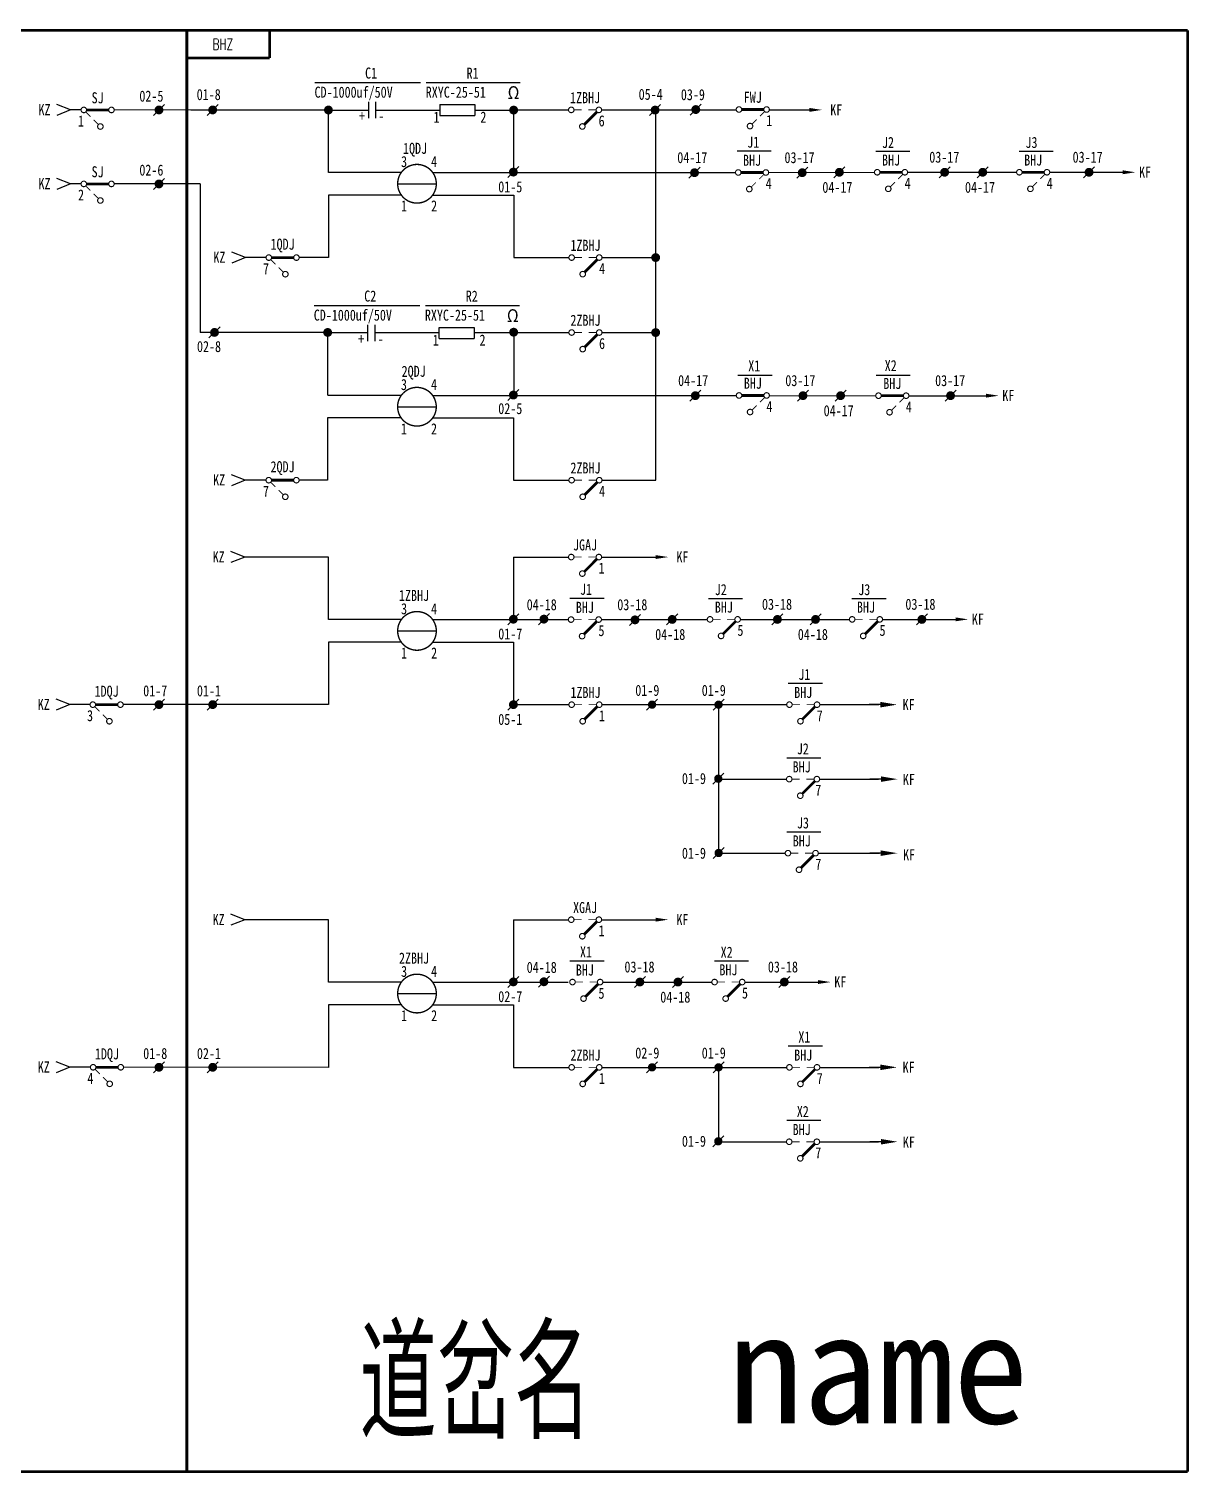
# Model space of a CAD drawing. Extents: x 0 to 570, y 0 to 261.
# Drawn here: x 359.8 to 569.8, y -0.2 to 261.2 of the extents above; entities that cross this region are included whole.
import ezdxf
from ezdxf.enums import TextEntityAlignment as Align

# ---------------------------------------------------------------- set-up
doc = ezdxf.new("R2010")
doc.units = 0
doc.layers.get('0').update_dxf_attribs({"linetype": 'CONTINUOUS'})
doc.layers.add('TIE', color=7, linetype='CONTINUOUS')
doc.styles.add('CHINESE', font='SimSun.ttf', dxfattribs={"width": 0.9})
doc.styles.add('HZ', font='txt.shx', dxfattribs={"width": 0.7, "bigfont": 'hztxt.shx'})

# ---------------------------------------------------------------- blocks, each defined once
blk = doc.blocks.new('A$C576B1F80')
at = {"const_width": 0.2}
for points in [[(0.1, 4.5, 1), (1.1, 4.5, 1)], [(5.1, 4.5, 1), (6.1, 4.5, 1)], [(2.1, 1.5, 1), (3.1, 1.5, 1)]]:
    blk.add_lwpolyline(points, format="xyb", close=True, dxfattribs=at)
blk.add_lwpolyline([(0.6, 3.2, 0, 0, 0), (0.6, 2.2, 0.8, 0, 0), (0.6, 0, 0, 0, 0)], format="xyseb")
for points, const_width in [([(1.1, 4.5), (2.5, 4.5)], 0.15), ([(5.25, 4.15), (2.95, 1.85)], 0.5), ([(3.7, 4.5), (5.1, 4.5)], 0.15)]:
    blk.add_lwpolyline(points, dxfattribs=dict(const_width=const_width))
blk = doc.blocks.new('134')
at = {"const_width": 0.2}
for points in [[(1, 0, -1), (0, 0, -1)], [(6, 0, -1), (5, 0, -1)], [(4, -3, -1), (3, -3, -1)]]:
    blk.add_lwpolyline(points, format="xyb", close=True, dxfattribs=at)
for points, const_width in [([(5, 0), (1, 0)], 0.5), ([(0.85, -0.35), (1.7, -1.2)], 0.15), ([(2.3, -1.8), (3.15, -2.65)], 0.15)]:
    blk.add_lwpolyline(points, dxfattribs=dict(const_width=const_width))
blk.add_lwpolyline([(5.5, -1.3, 0, 0, 0), (5.5, -2.3, 0.8, 0, 0), (5.5, -4.5, 0, 0, 0)], format="xyseb")
at = {"width": 0.8}
for tag, p in [('RELAY', (3, 2.2)), ('0', (0, -2))]:
    blk.add_attdef(tag, text='', height=2, dxfattribs=at).set_placement(p, align=Align.MIDDLE)
blk = doc.blocks.new('D')
blk.add_line((1, 1), (-1, -1))
at = {"const_width": 0.75}
blk.add_lwpolyline([(-0.375, 0, 1), (0.375, 0, 1)], format="xyb", close=True, dxfattribs=at)
blk = doc.blocks.new('W21')
blk.add_line((-1, -1), (1, 1))
at = {"const_width": 0.8}
blk.add_lwpolyline([(-0.4, 0, 1), (0.4, 0, 1)], format="xyb", close=True, dxfattribs=at)
blk = doc.blocks.new('W03')
blk.add_line((-3.5, 0), (3.5, 0))
at = {"const_width": 0.25}
blk.add_lwpolyline([(-3.5, 0, 1), (3.5, 0, 1)], format="xyb", close=True, dxfattribs=at)
blk = doc.blocks.new('W52')
blk.add_lwpolyline([(0, -3.3, 0, 0.7, 0), (0, -1, 0.7, 0.7, 0)], format="xyseb")
blk.add_lwpolyline([(0, 0), (0, -1)])
blk = doc.blocks.new('114')
at = {"const_width": 0.2}
for points in [[(1, 0, -1), (0, 0, -1)], [(6, 0, -1), (5, 0, -1)], [(4, -3, -1), (3, -3, -1)]]:
    blk.add_lwpolyline(points, format="xyb", close=True, dxfattribs=at)
for points, const_width in [([(5, 0), (1, 0)], 0.5), ([(0.85, -0.35), (1.7, -1.2)], 0.15), ([(2.3, -1.8), (3.15, -2.65)], 0.15)]:
    blk.add_lwpolyline(points, dxfattribs=dict(const_width=const_width))
blk.add_lwpolyline([(5.5, -4.5, 0, 0, 0), (5.5, -3.5, 0.8, 0, 0), (5.5, -1.3, 0, 0, 0)], format="xyseb")
at = {"width": 0.8}
for tag, p in [('RELAY', (3, 2.2)), ('0', (0, -2))]:
    blk.add_attdef(tag, text='', height=2, dxfattribs=at).set_placement(p, align=Align.MIDDLE)
blk = doc.blocks.new('W22')
at = {"const_width": 0.8}
blk.add_lwpolyline([(-0.4, 0, 1), (0.4, 0, 1)], format="xyb", close=True, dxfattribs=at)
blk = doc.blocks.new('143')
at = {"const_width": 0.2}
for points in [[(-6, 0, 1), (-5, 0, 1)], [(-1, 0, 1), (0, 0, 1)], [(-4, -3, 1), (-3, -3, 1)]]:
    blk.add_lwpolyline(points, format="xyb", close=True, dxfattribs=at)
for points, const_width in [([(-5, 0), (-3.6, 0)], 0.15), ([(-2.4, 0), (-1, 0)], 0.15), ([(-0.85, -0.35), (-3.15, -2.65)], 0.5)]:
    blk.add_lwpolyline(points, dxfattribs=dict(const_width=const_width))
blk.add_lwpolyline([(-5.5, -1.3, 0, 0, 0), (-5.5, -2.3, 0.8, 0, 0), (-5.5, -4.5, 0, 0, 0)], format="xyseb")
at = {"width": 0.8}
for tag, p in [('RELAY', (-3, 2.2)), ('0', (0, -2))]:
    blk.add_attdef(tag, text='', height=2, dxfattribs=at).set_placement(p, align=Align.MIDDLE)
blk = doc.blocks.new('133')
at = {"const_width": 0.2}
for points in [[(-6, 0, 1), (-5, 0, 1)], [(-1, 0, 1), (0, 0, 1)], [(-4, -3, 1), (-3, -3, 1)]]:
    blk.add_lwpolyline(points, format="xyb", close=True, dxfattribs=at)
for points, const_width in [([(-5, 0), (-1, 0)], 0.5), ([(-2.3, -1.8), (-3.15, -2.65)], 0.15), ([(-0.85, -0.35), (-1.7, -1.2)], 0.15)]:
    blk.add_lwpolyline(points, dxfattribs=dict(const_width=const_width))
blk.add_lwpolyline([(-5.5, -1.3, 0, 0, 0), (-5.5, -2.3, 0.8, 0, 0), (-5.5, -4.5, 0, 0, 0)], format="xyseb")
at = {"width": 0.8}
for tag, p in [('RELAY', (-3, 2.2)), ('0', (0, -2))]:
    blk.add_attdef(tag, text='', height=2, dxfattribs=at).set_placement(p, align=Align.MIDDLE)
blk = doc.blocks.new('T')
blk.add_line((0, 3), (0, 0))
blk.add_lwpolyline([(0, 2, 1, 0, 0), (0, 5, 0, 0, 0)], format="xyseb")

msp = doc.modelspace()

# ---------------------------------------------------------------- linework, layer by layer
for p, q in [((411.56, 251.49), (430.68, 251.49)), ((431.7, 251.49), (448.73, 251.49)), ((367.33, 246.5), (364.83, 247.5)), ((367.33, 246.5), (364.83, 245.5)), ((369.22, 246.5), (367.33, 246.5)), ((389.12, 246.49), (375.22, 246.5)), ((389.22, 246.49), (389.12, 246.49)), ((414.01, 246.49), (389.22, 246.49)), ((414.01, 235.25), (414.01, 246.49)), ((414.01, 246.49), (421.27, 246.49)), ((421.24, 247.99), (421.24, 245.01)), ((422.55, 247.99), (422.55, 245.01)), ((422.62, 246.49), (434.15, 246.49)), ((434.15, 247.49), (434.15, 245.51)), ((434.18, 247.49), (440.53, 247.49)), ((440.47, 246.49), (447.42, 246.49)), ((440.53, 247.49), (440.53, 245.51)), ((447.48, 246.51), (457.47, 246.51)), ((447.54, 247.02), (447.54, 235.77)), ((463.47, 246.51), (487.84, 246.51)), ((473.25, 179.48), (473.25, 246.47)), ((488.82, 246.51), (492.84, 246.51)), ((493.82, 246.51), (500.08, 246.51)), ((434.18, 245.49), (440.53, 245.49)), ((488, 239.07), (494.17, 239.07)), ((513.1, 239.03), (519.26, 239.03)), ((539.06, 239.03), (545.23, 239.03)), ((367.33, 233.11), (364.83, 234.11)), ((367.33, 233.11), (364.83, 232.11)), ((369.22, 233.11), (367.33, 233.11)), ((389.12, 233.11), (375.22, 233.11)), ((390.8, 233.1), (389.12, 233.1)), ((390.8, 233.11), (390.8, 206.22)), ((427.27, 235.18), (414.01, 235.18)), ((432.88, 235.18), (487.7, 235.18)), ((493.7, 235.18), (512.86, 235.22)), ((518.86, 235.22), (525.26, 235.22)), ((525.26, 235.22), (538.59, 235.22)), ((544.59, 235.22), (551.08, 235.22)), ((546.59, 235.22), (556.81, 235.22)), ((427.27, 231.1), (414.04, 231.1)), ((414.04, 231.1), (414.04, 219.78)), ((432.88, 231.1), (447.57, 231.1)), ((447.57, 231.1), (447.57, 219.78)), ((398.99, 219.77), (396.49, 220.77)), ((398.99, 219.77), (396.49, 218.77)), ((402.71, 219.77), (398.99, 219.77)), ((414.04, 219.78), (408.71, 219.77)), ((447.57, 219.78), (457.54, 219.78)), ((463.54, 219.78), (473.25, 219.78)), ((411.41, 211.12), (430.54, 211.12)), ((431.56, 211.12), (448.59, 211.12)), ((421.09, 207.63), (421.09, 204.65)), ((422.4, 207.63), (422.4, 204.65)), ((434.01, 207.13), (434.01, 205.15)), ((434.04, 207.13), (440.38, 207.13)), ((440.38, 207.13), (440.38, 205.15)), ((447.56, 206.82), (447.56, 195.41)), ((413.87, 206.22), (390.8, 206.22)), ((413.87, 194.88), (413.87, 206.29)), ((413.87, 206.23), (421.09, 206.23)), ((422.4, 206.23), (434.01, 206.23)), ((434.04, 205.13), (440.38, 205.13)), ((440.38, 206.23), (447.49, 206.23)), ((447.54, 206.21), (457.54, 206.21)), ((463.54, 206.21), (473.25, 206.21)), ((488.15, 198.47), (494.32, 198.47)), ((513.17, 198.47), (519.34, 198.47)), ((427.18, 194.82), (413.87, 194.82)), ((432.87, 194.82), (487.84, 194.82)), ((493.84, 194.82), (513.09, 194.78)), ((519.09, 194.78), (525.48, 194.78)), ((525.48, 194.78), (532.06, 194.78)), ((427.21, 190.74), (413.83, 190.74)), ((413.83, 190.74), (413.83, 179.48)), ((432.87, 190.74), (447.54, 190.74)), ((447.54, 190.74), (447.54, 179.48)), ((398.94, 179.48), (396.44, 180.48)), ((398.94, 179.48), (396.44, 178.48)), ((402.7, 179.48), (398.94, 179.48)), ((413.83, 179.48), (408.7, 179.48)), ((447.54, 179.48), (457.54, 179.48)), ((463.54, 179.48), (473.25, 179.48)), ((398.86, 165.56), (396.36, 166.56)), ((398.86, 165.56), (396.36, 164.56)), ((414.01, 165.56), (398.86, 165.56)), ((414.01, 154.31), (414.01, 165.56)), ((447.54, 165.57), (447.54, 154.31)), ((447.54, 165.57), (457.47, 165.57)), ((463.47, 165.57), (472.24, 165.57)), ((457.73, 158.13), (463.9, 158.13)), ((482.82, 158.09), (488.99, 158.09)), ((508.79, 158.09), (514.96, 158.09)), ((427.27, 154.25), (414.01, 154.25)), ((432.88, 154.25), (457.43, 154.25)), ((463.43, 154.25), (482.59, 154.29)), ((488.59, 154.29), (494.99, 154.29)), ((494.99, 154.29), (508.32, 154.29)), ((514.32, 154.29), (520.81, 154.29)), ((516.31, 154.29), (526.54, 154.29)), ((427.27, 150.16), (414.04, 150.16)), ((414.04, 150.16), (414.04, 138.85)), ((432.88, 150.16), (447.54, 150.16)), ((447.54, 150.16), (447.54, 138.85)), ((497.26, 142.73), (503.43, 142.73)), ((367.19, 138.85), (364.69, 139.85)), ((367.19, 138.85), (364.69, 137.85)), ((370.91, 138.85), (367.19, 138.85)), ((414.04, 138.85), (376.91, 138.85)), ((447.54, 138.85), (457.54, 138.85)), ((463.54, 138.85), (485, 138.85)), ((484.63, 138.85), (496.96, 138.85)), ((484.65, 138.83), (484.65, 111.97)), ((502.96, 138.85), (513.65, 138.85)), ((496.99, 129.25), (503.15, 129.25)), ((484.6, 125.37), (496.93, 125.37)), ((502.93, 125.37), (513.62, 125.37)), ((497, 115.85), (503.17, 115.85)), ((484.65, 111.97), (496.7, 111.97)), ((502.7, 111.97), (513.8, 111.97)), ((398.86, 99.91), (396.36, 100.91)), ((398.86, 99.91), (396.36, 98.91)), ((414.01, 99.91), (398.86, 99.91)), ((414.01, 88.67), (414.01, 99.91)), ((447.54, 99.93), (447.54, 88.67)), ((447.54, 99.93), (457.47, 99.93)), ((463.47, 99.93), (472.24, 99.93)), ((457.73, 92.49), (463.9, 92.49)), ((483.89, 92.45), (490.06, 92.45)), ((427.27, 88.6), (414.01, 88.6)), ((432.88, 88.6), (457.43, 88.6)), ((463.69, 88.64), (470.08, 88.64)), ((470.08, 88.64), (483.42, 88.64)), ((489.42, 88.64), (495.9, 88.64)), ((491.41, 88.64), (501.64, 88.64)), ((427.27, 84.52), (414.04, 84.52)), ((414.04, 84.52), (414.04, 73.2)), ((432.88, 84.52), (447.54, 84.52)), ((447.54, 84.52), (447.54, 73.2)), ((497.26, 77.09), (503.43, 77.09)), ((367.19, 73.21), (364.69, 74.21)), ((367.19, 73.21), (364.69, 72.21)), ((370.91, 73.21), (367.19, 73.21)), ((414.04, 73.2), (376.91, 73.21)), ((447.54, 73.2), (457.54, 73.2)), ((463.54, 73.2), (485, 73.2)), ((484.63, 73.2), (496.96, 73.2)), ((502.96, 73.2), (513.65, 73.2)), ((484.65, 73.19), (484.65, 59.73)), ((496.99, 63.61), (503.15, 63.61)), ((484.6, 59.73), (496.93, 59.73)), ((502.93, 59.73), (513.62, 59.73))]:
    msp.add_line(p, q)
at = {"linetype": 'Continuous'}
for p, q in [((414.01, 235.18), (414.01, 246.49)), ((414.01, 154.25), (414.01, 165.56)), ((414.01, 88.6), (414.01, 99.91))]:
    msp.add_line(p, q, dxfattribs=at)
for points, const_width in [([(569.57, 260.92), (0, 260.92)], 0.5), ([(403.37, 255.92), (388.37, 255.92), (388.37, 260.92), (404.44, 260.92)], 0.5), ([(374.22, 233.11), (370.22, 233.11)], 0.5), ([(370.08, 232.76), (370.92, 231.91)], 0.15), ([(371.52, 231.31), (372.37, 230.47)], 0.15), ([(458.47, 165.57), (459.87, 165.57)], 0.15), ([(462.62, 165.22), (460.33, 162.92)], 0.5), ([(461.07, 165.57), (462.47, 165.57)], 0.15), ([(458.54, 138.85), (459.94, 138.85)], 0.15), ([(462.68, 138.49), (460.39, 136.2)], 0.5), ([(461.14, 138.85), (462.54, 138.85)], 0.15), ([(458.47, 99.93), (459.87, 99.93)], 0.15), ([(462.62, 99.57), (460.33, 97.28)], 0.5), ([(461.07, 99.93), (462.47, 99.93)], 0.15), ([(458.54, 73.2), (459.94, 73.2)], 0.15), ([(461.14, 73.2), (462.54, 73.2)], 0.15), ([(462.68, 72.85), (460.39, 70.55)], 0.5), ([(569.57, 0), (0, 0)], 0.5)]:
    msp.add_lwpolyline(points, dxfattribs=dict(const_width=const_width))
at = {"linetype": 'ByBlock', "const_width": 0.5}
for points in [[(388.37, 260.92), (388.37, 0)], [(569.57, 260.92), (569.57, 0)]]:
    msp.add_lwpolyline(points, dxfattribs=at)
for points in [[(403.37, 260.92, 0.5, 0.5, 0), (403.37, 255.92, 0.5, 0.5, 0)], [(434.88, 231.58, 0, 0, 0), (434.88, 232.58, 0.8, 0, 0), (434.88, 234.78, 0, 0, 0)], [(374.72, 228.61, 0, 0, 0), (374.72, 229.61, 0.8, 0, 0), (374.72, 231.81, 0, 0, 0)], [(434.86, 191.22, 0, 0, 0), (434.86, 192.22, 0.8, 0, 0), (434.86, 194.42, 0, 0, 0)], [(457.97, 164.27, 0, 0, 0), (457.97, 163.27, 0.8, 0, 0), (457.97, 161.07, 0, 0, 0)], [(434.88, 153.77, 0, 0, 0), (434.88, 152.77, 0.8, 0, 0), (434.88, 150.57, 0, 0, 0)], [(458.04, 137.55, 0, 0, 0), (458.04, 136.55, 0.8, 0, 0), (458.04, 134.35, 0, 0, 0)], [(457.97, 98.63, 0, 0, 0), (457.97, 97.63, 0.8, 0, 0), (457.97, 95.43, 0, 0, 0)], [(434.88, 88.06, 0, 0, 0), (434.88, 87.06, 0.8, 0, 0), (434.88, 84.86, 0, 0, 0)], [(458.04, 71.9, 0, 0, 0), (458.04, 70.9, 0.8, 0, 0), (458.04, 68.7, 0, 0, 0)]]:
    msp.add_lwpolyline(points, format="xyseb")
at = {"const_width": 0.2}
for points in [[(370.22, 233.11, -1), (369.22, 233.11, -1)], [(375.22, 233.11, -1), (374.22, 233.11, -1)], [(373.22, 230.11, -1), (372.22, 230.11, -1)], [(457.47, 165.57, 1), (458.47, 165.57, 1)], [(462.47, 165.57, 1), (463.47, 165.57, 1)], [(459.47, 162.57, 1), (460.47, 162.57, 1)], [(457.54, 138.85, 1), (458.54, 138.85, 1)], [(462.54, 138.85, 1), (463.54, 138.85, 1)], [(459.54, 135.85, 1), (460.54, 135.85, 1)], [(457.47, 99.93, 1), (458.47, 99.93, 1)], [(462.47, 99.93, 1), (463.47, 99.93, 1)], [(459.47, 96.93, 1), (460.47, 96.93, 1)], [(457.54, 73.2, 1), (458.54, 73.2, 1)], [(462.54, 73.2, 1), (463.54, 73.2, 1)], [(459.54, 70.2, 1), (460.54, 70.2, 1)]]:
    msp.add_lwpolyline(points, format="xyb", close=True, dxfattribs=at)

# ---------------------------------------------------------------- block references
for name, p, values in [('114', (369.22, 246.5), {'RELAY': 'SJ', '0': '1'}), ('143', (463.47, 246.51), {'RELAY': '1ZBHJ', '0': '6'}), ('133', (493.83, 246.58), {'RELAY': 'FWJ', '0': '1'}), ('133', (493.7, 235.18), {'RELAY': 'BHJ', '0': '4'}), ('133', (518.86, 235.22), {'RELAY': 'BHJ', '0': '4'}), ('133', (544.59, 235.22), {'RELAY': 'BHJ', '0': '4'}), ('143', (463.54, 219.78), {'RELAY': '1ZBHJ', '0': '4'}), ('143', (463.54, 206.21), {'RELAY': '2ZBHJ', '0': '6'}), ('133', (493.84, 194.82), {'RELAY': 'BHJ', '0': '4'}), ('133', (519.09, 194.78), {'RELAY': 'BHJ', '0': '4'}), ('114', (402.7, 179.48), {'RELAY': '2QDJ', '0': '7'}), ('143', (463.54, 179.48), {'RELAY': '2ZBHJ', '0': '4'}), ('134', (370.85, 138.85), {'RELAY': '1DQJ', '0': '3'}), ('134', (370.91, 73.21), {'RELAY': '1DQJ', '0': '4'})]:
    msp.add_blockref(name, p).add_auto_attribs(values)
for name, p in [('W21', (383.33, 246.5)), ('W21', (393.05, 246.5)), ('W22', (414.01, 246.49)), ('W22', (447.54, 246.47)), ('W21', (473.15, 246.48)), ('W21', (480.51, 246.57)), ('W03', (430.04, 233.14)), ('W21', (447.49, 235.25)), ('W21', (480.28, 235.14)), ('W21', (499.78, 235.14)), ('W21', (506.51, 235.22)), ('W21', (525.56, 235.22)), ('W21', (532.46, 235.22)), ('W21', (551.71, 235.22)), ('W21', (383.33, 233.11)), ('W22', (473.25, 219.78)), ('W21', (393.38, 206.23)), ('W22', (413.87, 206.22)), ('W22', (447.54, 206.27)), ('W22', (473.25, 206.21)), ('W03', (430.03, 192.78)), ('W21', (447.49, 194.89)), ('W21', (480.43, 194.78)), ('W21', (499.92, 194.78)), ('W21', (506.73, 194.78)), ('W21', (526.63, 194.78)), ('W03', (430.04, 152.2)), ('W21', (447.49, 154.32)), ('W21', (453.02, 154.33)), ('A$C576B1F80', (457.33, 149.75)), ('W21', (469.51, 154.2)), ('W21', (476.24, 154.28)), ('A$C576B1F80', (482.49, 149.79)), ('W21', (495.29, 154.28)), ('W21', (502.19, 154.28)), ('A$C576B1F80', (508.22, 149.79)), ('W21', (521.44, 154.28)), ('W21', (383.33, 138.86)), ('W21', (393.06, 138.86)), ('W21', (447.49, 138.85)), ('D', (472.6, 138.85)), ('D', (484.63, 138.85)), ('A$C576B1F80', (496.86, 134.35)), ('D', (484.59, 125.45)), ('A$C576B1F80', (496.83, 120.87)), ('D', (484.65, 112)), ('A$C576B1F80', (496.6, 107.47)), ('W03', (430.04, 86.56)), ('W21', (447.49, 88.67)), ('W21', (453.02, 88.69)), ('A$C576B1F80', (457.59, 84.14)), ('W21', (470.39, 88.64)), ('W21', (477.28, 88.64)), ('A$C576B1F80', (483.32, 84.14)), ('W21', (496.54, 88.64)), ('W21', (383.33, 73.21)), ('W21', (393.06, 73.21)), ('D', (472.6, 73.2)), ('D', (484.63, 73.2)), ('A$C576B1F80', (496.86, 68.7)), ('D', (484.59, 59.81)), ('A$C576B1F80', (496.83, 55.23))]:
    msp.add_blockref(name, p)
for name, p, rotation in [('W52', (500.08, 246.51), 90), ('W52', (556.81, 235.22), 90), ('W52', (532.06, 194.78), 90), ('W52', (472.24, 165.57), 90), ('W52', (526.54, 154.29), 90), ('T', (511.92, 138.85), 270), ('T', (512.03, 125.37), 270), ('T', (512, 111.97), 270), ('W52', (472.24, 99.93), 90), ('W52', (501.64, 88.64), 90), ('T', (511.92, 73.2), 270), ('T', (512.03, 59.73), 270)]:
    msp.add_blockref(name, p, dxfattribs=dict(rotation=rotation))
at = {"layer": 'TIE'}
msp.add_blockref('114', (402.71, 219.77), dxfattribs=at).add_auto_attribs({'RELAY': '1QDJ', '0': '7'})

# ---------------------------------------------------------------- texts
at = {"color": 6, "linetype": 'Continuous', "style": 'HZ', "width": 0.7}
msp.add_text('BHZ', height=2, dxfattribs=at).set_placement((396.78, 257.4), align=Align.RIGHT)
for s, height, style, width, p in [('Ω', 2.3, 'CHINESE', 0.9, (446.45, 248.5)), ('Ω', 2.3, 'CHINESE', 0.9, (446.31, 208.13)), ('道岔名', 20, 'HZ', 0.7, (419.62, 5.91))]:
    msp.add_text(s, height=height, dxfattribs=dict(style=style, width=width)).set_placement(p)
for s, width, p in [('+', 0.8, (419.54, 244.42)), ('1', 0.8, (433.03, 244.2)), ('2', 0.8, (441.51, 244.2)), ('-', 0.75, (423.09, 244.42)), ('+', 0.8, (419.39, 204.06)), ('-', 0.75, (422.94, 204.06)), ('1', 0.8, (432.89, 203.84)), ('2', 0.8, (441.36, 203.84)), ('05-1', 0.8, (444.75, 135.19))]:
    msp.add_text(s, height=2, dxfattribs=dict(width=width)).set_placement(p)
at = {"width": 0.8}
for s, p in [('3    4', (430.42, 237.14)), ('SJ', (372.22, 235.31)), ('2', (369.22, 231.11)), ('1    2', (430.42, 229.14)), ('3    4', (430.4, 196.78)), ('1    2', (430.4, 188.78)), ('JGAJ', (460.47, 167.77)), ('1', (463.47, 163.57)), ('3    4', (430.42, 156.2)), ('BHJ', (460.43, 156.45)), ('BHJ', (485.59, 156.49)), ('BHJ', (511.32, 156.49)), ('5', (463.43, 152.25)), ('5', (488.59, 152.29)), ('5', (514.32, 152.29)), ('1    2', (430.42, 148.2)), ('1ZBHJ', (460.54, 141.05)), ('BHJ', (499.96, 141.05)), ('1', (463.54, 136.85)), ('7', (502.96, 136.85)), ('BHJ', (499.68, 127.57)), ('7', (502.68, 123.37)), ('BHJ', (499.7, 114.17)), ('7', (502.7, 109.97)), ('XGAJ', (460.47, 102.13)), ('1', (463.47, 97.93)), ('3    4', (430.42, 90.56)), ('BHJ', (460.43, 90.8)), ('BHJ', (486.42, 90.84)), ('5', (463.43, 86.6)), ('5', (489.42, 86.64)), ('1    2', (430.42, 82.56)), ('2ZBHJ', (460.54, 75.4)), ('BHJ', (499.96, 75.4)), ('1', (463.54, 71.2)), ('7', (502.96, 71.2)), ('BHJ', (499.68, 61.93)), ('7', (502.68, 57.73))]:
    msp.add_text(s, height=2, dxfattribs=at).set_placement(p, align=Align.MIDDLE)
at = {"color": 5}
msp.add_text('name', height=20, dxfattribs=at).set_placement((486.31, 8.74))
at = {"layer": 'TIE', "width": 0.8}
for s, p in [('C1', (420.64, 252.18)), ('R1', (439.01, 252.16)), ('CD-1000uf/50V', (411.49, 248.72)), ('RXYC-25-51', (431.62, 248.72)), ('KF', (504.85, 245.52)), ('1QDJ', (427.51, 238.55)), ('KZ', (393.18, 218.83)), ('C2', (420.49, 211.81)), ('R2', (438.87, 211.8)), ('CD-1000uf/50V', (411.35, 208.36)), ('RXYC-25-51', (431.47, 208.36)), ('2QDJ', (427.26, 198.19)), ('KZ', (393.13, 178.53)), ('KZ', (393.05, 164.61)), ('KF', (477.01, 164.59)), ('1ZBHJ', (426.78, 157.62)), ('KF', (517.96, 137.86)), ('KF', (518, 124.32)), ('KF', (518.04, 110.68)), ('KZ', (393.05, 98.96)), ('KF', (477.01, 98.94)), ('2ZBHJ', (426.78, 91.97)), ('KF', (517.96, 72.21)), ('KF', (518, 58.67))]:
    msp.add_text(s, height=2, dxfattribs=at).set_placement(p)
at = {"layer": 'TIE', "color": 3, "width": 0.8}
for s, p in [('02-5', (379.78, 248.01)), ('01-8', (390.16, 248.29)), ('05-4', (470.17, 248.33)), ('03-9', (477.81, 248.27)), ('04-17', (477.16, 236.88)), ('03-17', (496.57, 236.88)), ('03-17', (522.78, 236.96)), ('03-17', (548.73, 236.96)), ('02-6', (379.78, 234.62)), ('01-5', (444.75, 231.59)), ('04-17', (503.43, 231.5)), ('04-17', (529.25, 231.5)), ('02-8', (390.21, 202.68)), ('04-17', (477.31, 196.52)), ('03-17', (496.72, 196.52)), ('03-17', (523.84, 196.52)), ('02-5', (444.75, 191.45)), ('04-17', (503.66, 191.06)), ('04-18', (449.9, 155.95)), ('03-18', (466.3, 155.95)), ('03-18', (492.5, 156.03)), ('03-18', (518.46, 156.03)), ('01-7', (444.75, 150.66)), ('04-18', (473.16, 150.57)), ('04-18', (498.98, 150.57)), ('01-7', (380.47, 140.36)), ('01-1', (390.2, 140.36)), ('01-9', (469.56, 140.44)), ('01-9', (481.59, 140.44)), ('01-9', (478, 124.48)), ('01-9', (478, 110.97)), ('04-18', (449.9, 90.3)), ('03-18', (467.6, 90.38)), ('03-18', (493.56, 90.38)), ('02-7', (444.75, 85.01)), ('04-18', (474.08, 84.92)), ('01-8', (380.47, 74.71)), ('02-1', (390.2, 74.71)), ('02-9', (469.56, 74.8)), ('01-9', (481.59, 74.8)), ('01-9', (478, 58.83))]:
    msp.add_text(s, height=2, dxfattribs=at).set_placement(p)
at = {"layer": 'TIE', "color": 0, "width": 0.8}
for p in [(361.52, 245.55), (361.52, 232.16), (361.38, 137.9), (361.38, 72.26)]:
    msp.add_text('KZ', height=2, dxfattribs=at).set_placement(p)
at = {"layer": 'TIE', "color": 6, "width": 0.8}
for s, p in [('J1', (489.82, 239.67)), ('J2', (514.22, 239.62)), ('J3', (540.19, 239.62)), ('X1', (490.01, 199.19)), ('X2', (514.71, 199.22)), ('J1', (459.55, 158.73)), ('J2', (483.95, 158.68)), ('J3', (509.92, 158.68)), ('J1', (499.08, 143.33)), ('J2', (498.8, 129.86)), ('J3', (498.82, 116.45)), ('X1', (459.55, 93.09)), ('X2', (485.01, 93.04)), ('X1', (499.08, 77.69)), ('X2', (498.8, 64.21))]:
    msp.add_text(s, height=2, dxfattribs=at).set_placement(p)
at = {"layer": 'TIE', "color": 1, "width": 0.8}
for p in [(560.76, 234.26), (536, 193.82), (530.49, 153.33), (505.59, 87.68)]:
    msp.add_text('KF', height=2, dxfattribs=at).set_placement(p)

doc.saveas('drawing.dxf')
